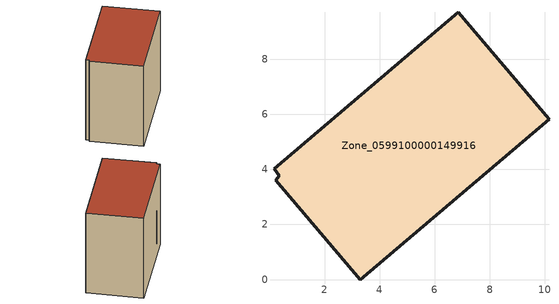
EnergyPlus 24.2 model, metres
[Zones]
Zone_0599100000149916
 floor ground (C_G): 0.23,3.61 0.36,3.77 0.16,4.02 6.86,9.7 10.15,5.83 3.3,0 z0
 wall outside (C_F): 10.15,5.83 6.86,9.7 0.16,4.02 0.36,3.77 0.23,3.61 3.3,0 10.15,5.83 z0:8.12
 roof outside (C_R): 0.36,3.77 0.23,3.61 3.3,0 10.15,5.83 6.86,9.7 0.16,4.02 z8.12
[BUILDING]
Pand.0599100000149916: North Axis=0; Terrain=City; Loads Convergence Tolerance Value=0.04; Temperature Convergence Tolerance Value=0.4; Solar Distribution=FullExterior; Maximum Number of Warmup Days=25; Minimum Number of Warmup Days=1
[Site:Location]
Rotterdam.The.Hague.AP_ZH_NLD Design_Conditions: Latitude=51.96; Longitude=4.45; Time Zone=1; Elevation=-4.5
[SITE:GROUNDTEMPERATURE:BUILDINGSURFACE]
18, 18, 18, 18, 18, 18, 18, 18, 18, 18, 18, 18
[MATERIAL] Thermal Absorptance=0.9; Solar Absorptance=0.7; Visible Absorptance=0.7
Name | Roughness | Thickness | Conductivity | Density | Specific Heat
G.TI.1975-1991 | MediumSmooth | 0.15 | 0.288461 | 540 | 1210
F.TI.1975-1991 | Rough | 0.3 | 0.230769 | 1920 | 840
R.TI.1975-1991 | MediumRough | 0.2 | 0.153846 | 1500 | 1000
[CONSTRUCTION]
C_G: G.TI.1975-1991
C_F: F.TI.1975-1991
C_R: R.TI.1975-1991
[ZONE]
Zone_0599100000149916: Type=1; Multiplier=1; Ceiling Height=Autocalculate; Volume=Autocalculate; Floor Area=autocalculate; Part of Total Floor Area=Yes
[ZONEINFILTRATION:DESIGNFLOWRATE]
Infil_Zone_0599100000149916: Zone or ZoneList or Space or SpaceList=Zone_0599100000149916; Schedule=AlwaysOn; Design Flow Rate Calculation Method=Flow/Area; Flow Rate per Floor Area=0.003; Constant Term Coefficient=1; Temperature Term Coefficient=0; Velocity Term Coefficient=0; Velocity Squared Term Coefficient=0
[HVACTEMPLATE:ZONE:IDEALLOADSAIRSYSTEM]
Zone_0599100000149916: Maximum Heating Supply Air Temperature=50; Minimum Cooling Supply Air Temperature=13; Maximum Heating Supply Air Humidity Ratio=0.0156; Minimum Cooling Supply Air Humidity Ratio=0.0077; Heating Limit=NoLimit; Cooling Limit=NoLimit; Dehumidification Control Type=ConstantSensibleHeatRatio; Cooling Sensible Heat Ratio=0.7; Dehumidification Setpoint=60; Humidification Control Type=None; Humidification Setpoint=30; Outdoor Air Method=None; Outdoor Air Flow Rate per Person=0.00944; Outdoor Air Flow Rate per Zone Floor Area=0; Outdoor Air Flow Rate per Zone=0; Demand Controlled Ventilation Type=None; Outdoor Air Economizer Type=NoEconomizer; Heat Recovery Type=None; Sensible Heat Recovery Effectiveness=0.7; Latent Heat Recovery Effectiveness=0.65
[ZONECONTROL:THERMOSTAT]
ThermostatControl_Zone_0599100000149916: Zone or ZoneList=Zone_0599100000149916; Control Type Schedule=DualSetpointControlType; Control 1=Thermostat_Zone_0599100000149916; Temperature Difference Between Cutout And Setpoint=0
[THERMOSTATSETPOINT:DUALSETPOINT]
Thermostat_Zone_0599100000149916: Heating Setpoint Temperature Schedule=HeatingSetpoint_Zone_0599100000149916; Cooling Setpoint Temperature Schedule=CoolingSetpoint_Zone_0599100000149916
[SCHEDULE:COMPACT]
HeatingSetpoint_Zone_0599100000149916: Through: 12/31, For: AllDays, Until: 24:00, 21
CoolingSetpoint_Zone_0599100000149916: Through: 12/31, For: AllDays, Until: 24:00, 24
DualSetpointControlType: Through: 12/31, For: AllDays, Until: 24:00, 4
AlwaysOn: Through: 12/31, For: AllDays, Until: 24:00, 1
